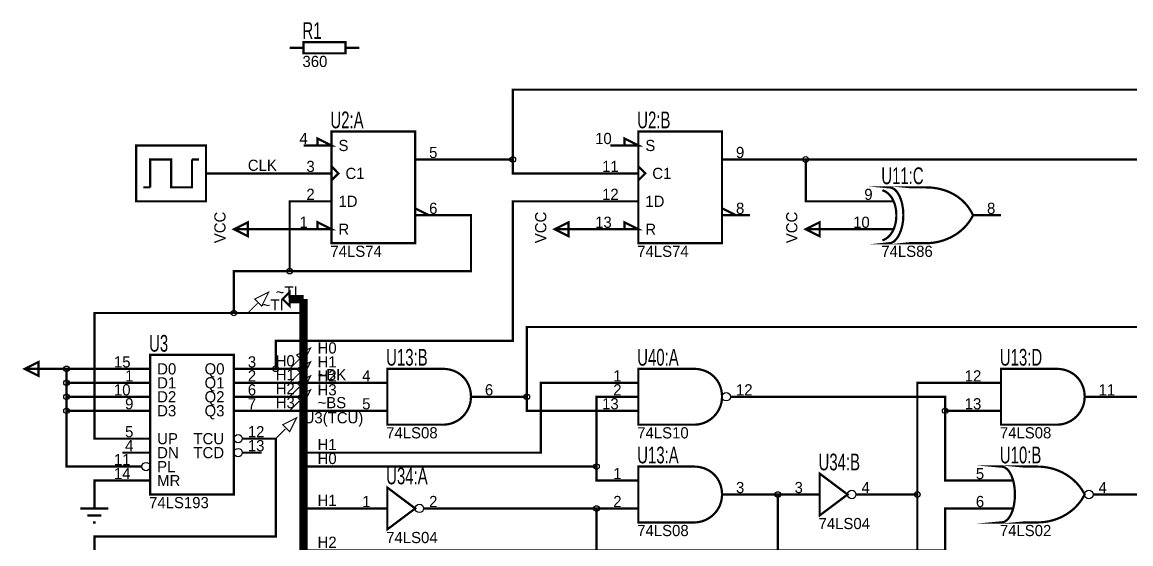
# Model space of a CAD drawing. Header units: inches. Extents: x -20.2 to 17.1, y -12.7 to 4.3.
# Drawn here: x -6.92 to 1.03, y 0.05 to 3.78 of the extents above; entities that cross this region are included whole.
import ezdxf

# ---------------------------------------------------------------- set-up
doc = ezdxf.new("R2010")
doc.units = ezdxf.units.IN
doc.layers.get('0').update_dxf_attribs({"linetype": 'CONTINUOUS'})

msp = doc.modelspace()

# ---------------------------------------------------------------- linework, layer by layer
for points, const_width in [([(-5, 3.6), (-4.9, 3.6)], 0.016), ([(-4.9, 3.56), (-4.6, 3.56), (-4.6, 3.64), (-4.9, 3.64), (-4.9, 3.56)], 0.016), ([(-4.5, 3.6), (-4.6, 3.6)], 0.016), ([(-3.4, 2.8), (-3.4, 3.3), (3.4, 3.3)], 0.016), ([(-4.9, 2.9), (-4.7, 2.9), (-4.8, 2.95), (-4.8, 2.9)], 0.016), ([(-4.7, 2.2), (-4.1, 2.2), (-4.1, 3), (-4.7, 3), (-4.7, 2.2)], 0.016), ([(-2.7, 2.9), (-2.5, 2.9), (-2.6, 2.95), (-2.6, 2.9)], 0.016), ([(-2.5, 2.2), (-1.9, 2.2), (-1.9, 3), (-2.5, 3), (-2.5, 2.2)], 0.016), ([(-6.1, 2.5), (-5.6, 2.5), (-5.6, 2.9), (-6.1, 2.9), (-6.1, 2.5)], 0.016), ([(-6, 2.6), (-6, 2.8), (-5.85, 2.8), (-5.85, 2.6), (-5.7, 2.6), (-5.7, 2.8)], 0.016), ([(-5.7, 2.8), (-5.65, 2.8)], 0.016), ([(-3.9, 2.8), (-4.1, 2.8)], 0.016), ([(-3.9, 2.8), (-3.4, 2.8)], 0.016), ([(-2.7, 2.7), (-3.4, 2.7), (-3.4, 2.8)], 0.016), ([(-1.7, 2.8), (-1.9, 2.8)], 0.016), ([(-1.7, 2.8), (-1.3, 2.8)], 0.016), ([(3.4, 2.8), (-1.3, 2.8)], 0.016), ([(-0.9, 2.5), (-1.3, 2.5), (-1.3, 2.8)], 0.016), ([(-5.4, 2.7), (-5.6, 2.7)], 0.016), ([(-4.9, 2.7), (-5.4, 2.7)], 0.016), ([(-4.9, 2.7), (-4.7, 2.7)], 0.016), ([(-4.7, 2.75), (-4.65, 2.7), (-4.7, 2.65), (-4.7, 2.75)], 0.016), ([(-2.7, 2.7), (-2.5, 2.7)], 0.016), ([(-2.5, 2.75), (-2.45, 2.7), (-2.5, 2.65), (-2.5, 2.75)], 0.016), ([(-6.05, 2.6), (-6, 2.6)], 0.016), ([(-0.1, 2.4), (-0.112058, 2.423669), (-0.125683, 2.445918), (-0.140803, 2.466731), (-0.157344, 2.486094), (-0.175232, 2.503992), (-0.194394, 2.52041), (-0.214758, 2.535335), (-0.23625, 2.54875), (-0.258796, 2.560642), (-0.282324, 2.570996), (-0.30676, 2.579797), (-0.332031, 2.587031), (-0.358064, 2.592683), (-0.384785, 2.596738), (-0.412122, 2.599182), (-0.44, 2.6), (-0.7, 2.6), (-0.690637, 2.599072), (-0.681348, 2.596328), (-0.672205, 2.591826), (-0.663281, 2.585625), (-0.646387, 2.568359), (-0.63125, 2.545), (-0.618457, 2.516016), (-0.608594, 2.481875), (-0.602246, 2.443047), (-0.6, 2.4), (-0.602246, 2.359824), (-0.608594, 2.322344), (-0.618457, 2.288379), (-0.63125, 2.25875), (-0.646387, 2.234277), (-0.663281, 2.215781), (-0.672205, 2.209031), (-0.681348, 2.204082), (-0.690637, 2.201037), (-0.7, 2.2), (-0.44, 2.2), (-0.412122, 2.200928), (-0.384785, 2.203672), (-0.358064, 2.208174), (-0.332031, 2.214375), (-0.30676, 2.222217), (-0.282324, 2.231641), (-0.258796, 2.242588), (-0.23625, 2.255), (-0.214758, 2.268819), (-0.194394, 2.283984), (-0.175232, 2.300439), (-0.157344, 2.318125), (-0.140803, 2.336982), (-0.125683, 2.356953), (-0.112058, 2.377978), (-0.1, 2.4)], 0.016), ([(-0.65, 2.4), (-0.651836, 2.432754), (-0.657187, 2.463281), (-0.66582, 2.49123), (-0.6775, 2.51625), (-0.691992, 2.537988), (-0.709063, 2.556094), (-0.728476, 2.570215), (-0.75, 2.58)], 0.016), ([(-2.7, 2.5), (-3.4, 2.5), (-3.4, 1.5), (-5.1, 1.5), (-5.1, 1.3)], 0.016), ([(-4.9, 2.5), (-5, 2.5), (-5, 2)], 0.016), ([(-4.9, 2.5), (-4.7, 2.5)], 0.016), ([(-2.7, 2.5), (-2.5, 2.5)], 0.016), ([(-0.9, 2.5), (-0.7, 2.5)], 0.016), ([(-0.7, 2.5), (-0.67, 2.5)], 0.016), ([(-3.9, 2.4), (-3.7, 2.4), (-3.7, 2), (-5, 2)], 0.016), ([(-4.1, 2.45), (-4, 2.4)], 0.016), ([(-3.9, 2.4), (-4.1, 2.4), (-4.1, 2.45), (-4.1, 2.4)], 0.016), ([(-1.9, 2.45), (-1.8, 2.4)], 0.016), ([(-1.7, 2.4), (-1.9, 2.4), (-1.9, 2.45), (-1.9, 2.4)], 0.016), ([(-0.65, 2.4), (-0.651836, 2.367246), (-0.657187, 2.336719), (-0.66582, 2.30877), (-0.6775, 2.28375), (-0.691992, 2.262012), (-0.709063, 2.243906), (-0.728476, 2.229785), (-0.75, 2.22)], 0.016), ([(0.1, 2.4), (-0.1, 2.4)], 0.016), ([(-5.3, 2.25), (-5.4, 2.3), (-5.3, 2.35), (-5.3, 2.25)], 0.016), ([(-5.2, 2.3), (-5.4, 2.3)], 0.016), ([(-4.9, 2.3), (-5.2, 2.3)], 0.016), ([(-4.9, 2.3), (-4.7, 2.3), (-4.8, 2.35), (-4.8, 2.3)], 0.016), ([(-3, 2.25), (-3.1, 2.3), (-3, 2.35), (-3, 2.25)], 0.016), ([(-2.9, 2.3), (-3.1, 2.3)], 0.016), ([(-2.7, 2.3), (-2.9, 2.3)], 0.016), ([(-2.7, 2.3), (-2.5, 2.3), (-2.6, 2.35), (-2.6, 2.3)], 0.016), ([(-1.2, 2.25), (-1.3, 2.3), (-1.2, 2.35), (-1.2, 2.25)], 0.016), ([(-1.1, 2.3), (-1.3, 2.3)], 0.016), ([(-0.9, 2.3), (-1.1, 2.3)], 0.016), ([(-0.9, 2.3), (-0.7, 2.3)], 0.016), ([(-0.7, 2.3), (-0.67, 2.3)], 0.016), ([(-5.4, 1.7), (-5.4, 2), (-5, 2)], 0.016), ([(-5.15, 1.85), (-5.25, 1.8), (-5.2, 1.75), (-5.15, 1.85)], 0.008), ([(-5, 1.75), (-5, 1.85), (-5.05, 1.8), (-5, 1.75)], 0.016), ([(-5, 1.8), (-4.9, 1.8)], 0.06), ([(-4.9, 1.8), (-4.9, 1.7)], 0.06), ([(-5.23, 1.77), (-5.3, 1.7)], 0.008), ([(-6.2, 0.8), (-6.4, 0.8), (-6.4, 1.7), (-5.4, 1.7)], 0.016), ([(-5.4, 1.7), (-5.3, 1.7)], 0.016), ([(-4.9, 1.7), (-5.3, 1.7)], 0.016), ([(-4.9, 1.7), (-4.9, 1.3)], 0.06), ([(-2.7, 1), (-3.3, 1), (-3.3, 1.1), (-3.3, 1.6), (3.4, 1.6)], 0.016), ([(-4.85, 1.45), (-4.95, 1.4), (-4.9, 1.35), (-4.85, 1.45)], 0.008), ([(-6.8, 1.25), (-6.9, 1.3), (-6.8, 1.35), (-6.8, 1.25)], 0.016), ([(-6, 0.4), (-5.4, 0.4), (-5.4, 1.4), (-6, 1.4), (-6, 0.4)], 0.016), ([(-4.93, 1.37), (-5, 1.3)], 0.008), ([(-4.85, 1.35), (-4.95, 1.3), (-4.9, 1.25), (-4.85, 1.35)], 0.008), ([(-6.7, 1.3), (-6.9, 1.3)], 0.016), ([(-6.7, 1.3), (-6.6, 1.3)], 0.016), ([(-6.2, 1.3), (-6.6, 1.3), (-6.6, 1.2)], 0.016), ([(-6.2, 1.3), (-6, 1.3)], 0.016), ([(-5.2, 1.3), (-5.4, 1.3)], 0.016), ([(-5.2, 1.3), (-5.1, 1.3)], 0.016), ([(-5.1, 1.3), (-5, 1.3)], 0.016), ([(-4.9, 1.3), (-5, 1.3)], 0.016), ([(-4.93, 1.27), (-5, 1.2)], 0.008), ([(-4.9, 1.3), (-4.9, 1.2)], 0.06), ([(-3.7, 1.1), (-3.701037, 1.122022), (-3.704082, 1.143047), (-3.709031, 1.163018), (-3.715781, 1.181875), (-3.724231, 1.199561), (-3.734277, 1.216016), (-3.745818, 1.231181), (-3.75875, 1.245), (-3.772971, 1.257412), (-3.788379, 1.268359), (-3.80487, 1.277783), (-3.822344, 1.285625), (-3.840696, 1.291826), (-3.859824, 1.296328), (-3.879626, 1.299072), (-3.9, 1.3), (-4.3, 1.3), (-4.3, 0.9), (-3.9, 0.9), (-3.879626, 0.901037), (-3.859824, 0.904082), (-3.840696, 0.909031), (-3.822344, 0.915781), (-3.80487, 0.924231), (-3.788379, 0.934277), (-3.772971, 0.945818), (-3.75875, 0.95875), (-3.745818, 0.972971), (-3.734277, 0.988379), (-3.724231, 1.00487), (-3.715781, 1.022344), (-3.709031, 1.040696), (-3.704082, 1.059824), (-3.701037, 1.079626), (-3.7, 1.1)], 0.016), ([(-1.9, 1.1), (-1.901037, 1.122022), (-1.904082, 1.143047), (-1.909031, 1.163018), (-1.915781, 1.181875), (-1.924231, 1.199561), (-1.934277, 1.216016), (-1.945818, 1.231181), (-1.95875, 1.245), (-1.972971, 1.257412), (-1.988379, 1.268359), (-2.00487, 1.277783), (-2.022344, 1.285625), (-2.040696, 1.291826), (-2.059824, 1.296328), (-2.079626, 1.299072), (-2.1, 1.3), (-2.5, 1.3), (-2.5, 0.9), (-2.1, 0.9), (-2.079626, 0.901037), (-2.059824, 0.904082), (-2.040696, 0.909031), (-2.022344, 0.915781), (-2.00487, 0.924231), (-1.988379, 0.934277), (-1.972971, 0.945818), (-1.95875, 0.95875), (-1.945818, 0.972971), (-1.934277, 0.988379), (-1.924231, 1.00487), (-1.915781, 1.022344), (-1.909031, 1.040696), (-1.904082, 1.059824), (-1.901037, 1.079626), (-1.9, 1.1)], 0.016), ([(0.7, 1.1), (0.698963, 1.122022), (0.695918, 1.143047), (0.690969, 1.163018), (0.684219, 1.181875), (0.675769, 1.199561), (0.665723, 1.216016), (0.654182, 1.231181), (0.64125, 1.245), (0.627029, 1.257412), (0.611621, 1.268359), (0.59513, 1.277783), (0.577656, 1.285625), (0.559304, 1.291826), (0.540176, 1.296328), (0.520374, 1.299072), (0.5, 1.3), (0.1, 1.3), (0.1, 0.9), (0.5, 0.9), (0.520374, 0.901037), (0.540176, 0.904082), (0.559304, 0.909031), (0.577656, 0.915781), (0.59513, 0.924231), (0.611621, 0.934277), (0.627029, 0.945818), (0.64125, 0.95875), (0.654182, 0.972971), (0.665723, 0.988379), (0.675769, 1.00487), (0.684219, 1.022344), (0.690969, 1.040696), (0.695918, 1.059824), (0.698963, 1.079626), (0.7, 1.1)], 0.016), ([(-6.2, 1.2), (-6.6, 1.2), (-6.6, 1.1)], 0.016), ([(-6.2, 1.2), (-6, 1.2)], 0.016), ([(-5.2, 1.2), (-5.4, 1.2)], 0.016), ([(-5.2, 1.2), (-5, 1.2)], 0.016), ([(-4.9, 1.2), (-5, 1.2)], 0.016), ([(-4.85, 1.25), (-4.95, 1.2), (-4.9, 1.15), (-4.85, 1.25)], 0.008), ([(-4.9, 1.2), (-4.9, 1.1)], 0.06), ([(-4.9, 1.2), (-4.5, 1.2)], 0.016), ([(-2.7, 1.2), (-3.2, 1.2), (-3.2, 0.7), (-4.9, 0.7)], 0.016), ([(-4.5, 1.2), (-4.3, 1.2)], 0.016), ([(-2.7, 1.2), (-2.5, 1.2)], 0.016), ([(-0.1, 1.2), (-0.5, 1.2), (-0.5, 0.4), (-0.5, -0.2), (3.4, -0.2)], 0.016), ([(-0.1, 1.2), (0.1, 1.2)], 0.016), ([(-4.93, 1.17), (-5, 1.1)], 0.008), ([(-4.85, 1.15), (-4.95, 1.1), (-4.9, 1.05), (-4.85, 1.15)], 0.008), ([(-4.9, 1.1), (-4.9, 1)], 0.06), ([(-6.2, 1.1), (-6.6, 1.1)], 0.016), ([(-6.6, 1.1), (-6.6, 1)], 0.016), ([(-6.2, 1.1), (-6, 1.1)], 0.016), ([(-5.2, 1.1), (-5.4, 1.1)], 0.016), ([(-5.2, 1.1), (-5, 1.1)], 0.016), ([(-4.9, 1.1), (-5, 1.1)], 0.016), ([(-4.93, 1.07), (-5, 1)], 0.008), ([(-3.5, 1.1), (-3.7, 1.1)], 0.016), ([(-3.5, 1.1), (-3.3, 1.1)], 0.016), ([(-2.7, 1.1), (-2.8, 1.1), (-2.8, 0.6)], 0.016), ([(-2.7, 1.1), (-2.5, 1.1)], 0.016), ([(-1.7, 1.1), (-1.84, 1.1)], 0.016), ([(-1.7, 1.1), (-0.3, 1.1), (-0.3, 1)], 0.016), ([(0.9, 1.1), (0.7, 1.1)], 0.016), ([(0.9, 1.1), (3.4, 1.1)], 0.016), ([(-6.2, 0.6), (-6.6, 0.6), (-6.6, 1)], 0.016), ([(-6.2, 1), (-6.6, 1)], 0.016), ([(-6.2, 1), (-6, 1)], 0.016), ([(-5.2, 1), (-5.4, 1)], 0.016), ([(-5.2, 1), (-5, 1)], 0.016), ([(-4.95, 0.95), (-5.05, 0.9), (-5, 0.85), (-4.95, 0.95)], 0.008), ([(-4.9, 1), (-5, 1)], 0.016), ([(-4.9, 1), (-4.9, 0.7)], 0.06), ([(-4.9, 1), (-4.5, 1)], 0.016), ([(-4.5, 1), (-4.3, 1)], 0.016), ([(-2.7, 1), (-2.5, 1)], 0.016), ([(-0.1, 1), (-0.3, 1)], 0.016), ([(-0.1, 0.5), (-0.3, 0.5), (-0.3, 1)], 0.016), ([(-0.1, 1), (0.1, 1)], 0.016), ([(-6.2, -0.7), (-6.4, -0.7), (-6.4, 0.1), (-5.1, 0.1), (-5.1, 0.8)], 0.016), ([(-6.2, 0.8), (-6, 0.8)], 0.016), ([(-5.2, 0.8), (-5.34, 0.8)], 0.016), ([(-5.2, 0.8), (-5.1, 0.8)], 0.016), ([(-5.03, 0.87), (-5.1, 0.8)], 0.008), ([(-4.9, 0.7), (-4.9, 0.6)], 0.06), ([(-6.2, 0.7), (-6, 0.7)], 0.016), ([(-5.2, 0.7), (-5.34, 0.7)], 0.016), ([(-6.2, 0.6), (-6.06, 0.6)], 0.016), ([(-4.9, 0.6), (-4.9, 0.3)], 0.06), ([(-4.9, 0.6), (-2.8, 0.6)], 0.016), ([(-2.7, 0.5), (-2.8, 0.5), (-2.8, 0.6)], 0.016), ([(-1.9, 0.4), (-1.901037, 0.422022), (-1.904082, 0.443047), (-1.909031, 0.463018), (-1.915781, 0.481875), (-1.924231, 0.499561), (-1.934277, 0.516016), (-1.945818, 0.531181), (-1.95875, 0.545), (-1.972971, 0.557412), (-1.988379, 0.568359), (-2.00487, 0.577783), (-2.022344, 0.585625), (-2.040696, 0.591826), (-2.059824, 0.596328), (-2.079626, 0.599072), (-2.1, 0.6), (-2.5, 0.6), (-2.5, 0.2), (-2.1, 0.2), (-2.079626, 0.201037), (-2.059824, 0.204082), (-2.040696, 0.209031), (-2.022344, 0.215781), (-2.00487, 0.224231), (-1.988379, 0.234277), (-1.972971, 0.245818), (-1.95875, 0.25875), (-1.945818, 0.272971), (-1.934277, 0.288379), (-1.924231, 0.30487), (-1.915781, 0.322344), (-1.909031, 0.340696), (-1.904082, 0.359824), (-1.901037, 0.379626), (-1.9, 0.4)], 0.016), ([(-1.2, 0.55), (-1.2, 0.25), (-1, 0.4), (-1.2, 0.55)], 0.016), ([(0.7, 0.4), (0.687942, 0.422022), (0.674317, 0.443047), (0.659197, 0.463018), (0.642656, 0.481875), (0.624768, 0.499561), (0.605606, 0.516016), (0.585242, 0.531181), (0.56375, 0.545), (0.541204, 0.557412), (0.517676, 0.568359), (0.49324, 0.577783), (0.467969, 0.585625), (0.441936, 0.591826), (0.415215, 0.596328), (0.387878, 0.599072), (0.36, 0.6), (0.1, 0.6), (0.111011, 0.598963), (0.121524, 0.595918), (0.131509, 0.590969), (0.140937, 0.584219), (0.14978, 0.575769), (0.158008, 0.565723), (0.1725, 0.54125), (0.18418, 0.511621), (0.192813, 0.477656), (0.198164, 0.440176), (0.2, 0.4), (0.198164, 0.359824), (0.192813, 0.322344), (0.18418, 0.288379), (0.1725, 0.25875), (0.158008, 0.234277), (0.14978, 0.224231), (0.140937, 0.215781), (0.131509, 0.209031), (0.121524, 0.204082), (0.111011, 0.201037), (0.1, 0.2), (0.36, 0.2), (0.387878, 0.200928), (0.415215, 0.203672), (0.441936, 0.208174), (0.467969, 0.214375), (0.49324, 0.222217), (0.517676, 0.231641), (0.541204, 0.242588), (0.56375, 0.255), (0.585242, 0.268819), (0.605606, 0.283984), (0.624768, 0.300439), (0.642656, 0.318125), (0.659197, 0.336982), (0.674317, 0.356953), (0.687942, 0.377978), (0.7, 0.4)], 0.016), ([(-6.2, 0.5), (-6.4, 0.5), (-6.4, 0.4)], 0.016), ([(-6.2, 0.5), (-6, 0.5)], 0.016), ([(-2.7, 0.5), (-2.5, 0.5)], 0.016), ([(-0.1, 0.5), (0.1, 0.5)], 0.016), ([(0.1, 0.5), (0.18, 0.5)], 0.016), ([(-6.4, 0.4), (-6.4, 0.3)], 0.016), ([(-4.3, 0.45), (-4.3, 0.15), (-4.1, 0.3), (-4.3, 0.45)], 0.016), ([(-1.7, 0.4), (-1.9, 0.4)], 0.016), ([(-1.7, 0.4), (-1.5, 0.4)], 0.016), ([(-1.4, 0.4), (-1.5, 0.4), (-1.5, -0.3), (3.4, -0.3)], 0.016), ([(-1.4, 0.4), (-1.2, 0.4)], 0.016), ([(-0.8, 0.4), (-0.94, 0.4)], 0.016), ([(-0.8, 0.4), (-0.5, 0.4)], 0.016), ([(0.9, 0.4), (0.76, 0.4)], 0.016), ([(1.2, 0.4), (0.9, 0.4)], 0.016), ([(-4.9, 0.3), (-4.9, 0)], 0.06), ([(-6.5, 0.3), (-6.3, 0.3)], 0.016), ([(-6.45, 0.25), (-6.35, 0.25)], 0.016), ([(-4.5, 0.3), (-4.9, 0.3)], 0.016), ([(-0.1, 0.3), (-0.3, 0.3), (-0.3, 0), (-4.9, 0)], 0.016), ([(-4.5, 0.3), (-4.3, 0.3)], 0.016), ([(-3.9, 0.3), (-4.04, 0.3)], 0.016), ([(-3.9, 0.3), (-2.8, 0.3), (-2.8, -0.1), (3.4, -0.1)], 0.016), ([(-2.7, 0.3), (-2.8, 0.3)], 0.016), ([(-2.7, 0.3), (-2.5, 0.3)], 0.016), ([(-0.1, 0.3), (0.1, 0.3)], 0.016), ([(0.1, 0.3), (0.18, 0.3)], 0.016), ([(-6.41, 0.2), (-6.39, 0.2)], 0.016)]:
    msp.add_lwpolyline(points, dxfattribs=dict(const_width=const_width))
for centre, radius in [((-3.4, 2.8), 0.02), ((-1.3, 2.8), 0.02), ((-5, 2), 0.02), ((-5.4, 1.7), 0.02), ((-6.6, 1.3), 0.02), ((-5.1, 1.3), 0.02), ((-6.6, 1.2), 0.02), ((-6.6, 1.1), 0.02), ((-3.3, 1.1), 0.02), ((-1.87, 1.1), 0.03), ((-6.6, 1), 0.02), ((-0.3, 1), 0.02), ((-5.37, 0.8), 0.03), ((-5.37, 0.7), 0.03), ((-6.03, 0.6), 0.03), ((-2.8, 0.6), 0.02), ((-1.5, 0.4), 0.02), ((-0.97, 0.4), 0.03), ((-0.5, 0.4), 0.02), ((0.73, 0.4), 0.03), ((-4.07, 0.3), 0.03), ((-2.8, 0.3), 0.02)]:
    msp.add_circle(centre, radius)

# ---------------------------------------------------------------- texts
at = {"width": 0.666667}
for s, p in [('R1', (-4.908, 3.663)), ('U2:A', (-4.708, 3.023)), ('U2:B', (-2.508, 3.023)), ('U11:C', (-0.758, 2.623)), ('U3', (-6.008, 1.423)), ('U13:B', (-4.308, 1.323)), ('U40:A', (-2.508, 1.323)), ('U13:D', (0.092, 1.323)), ('U13:A', (-2.508, 0.623)), ('U10:B', (0.092, 0.623)), ('U34:B', (-1.208, 0.573)), ('U34:A', (-4.308, 0.473))]:
    msp.add_text(s, height=0.12, dxfattribs=at).set_placement(p)
for s, p in [('360', (-4.908, 3.462)), ('4', (-4.93, 2.91)), ('S', (-4.65, 2.86)), ('10', (-2.81, 2.91)), ('S', (-2.45, 2.86)), ('5', (-4, 2.81)), ('9', (-1.8, 2.81)), ('CLK', (-5.3, 2.718)), ('3', (-4.88, 2.71)), ('11', (-2.76, 2.71)), ('C1', (-4.6, 2.66)), ('C1', (-2.4, 2.66)), ('2', (-4.88, 2.51)), ('12', (-2.76, 2.51)), ('9', (-0.88, 2.51)), ('1D', (-4.65, 2.46)), ('6', (-4, 2.41)), ('1D', (-2.45, 2.46)), ('8', (-1.8, 2.41)), ('8', (0, 2.41)), ('1', (-4.93, 2.31)), ('13', (-2.81, 2.31)), ('10', (-0.96, 2.31)), ('R', (-4.65, 2.26)), ('R', (-2.45, 2.26)), ('74LS74', (-4.708, 2.102)), ('74LS74', (-2.508, 2.102)), ('74LS86', (-0.758, 2.102)), ('~TI', (-5.1, 1.81)), ('~TI', (-5.2, 1.718)), ('H0', (-4.8, 1.41)), ('15', (-6.26, 1.31)), ('3', (-5.3, 1.31)), ('H0', (-5.1, 1.318)), ('H1', (-4.8, 1.31)), ('1', (-6.18, 1.21)), ('D0', (-5.95, 1.26)), ('Q0', (-5.61, 1.26)), ('2', (-5.3, 1.21)), ('H1', (-5.1, 1.218)), ('~BK', (-4.8, 1.218)), ('H2', (-4.8, 1.21)), ('4', (-4.48, 1.21)), ('1', (-2.68, 1.21)), ('12', (-0.16, 1.21)), ('D1', (-5.95, 1.16)), ('Q1', (-5.61, 1.16)), ('H2', (-5.1, 1.118)), ('10', (-6.26, 1.11)), ('D2', (-5.95, 1.06)), ('Q2', (-5.61, 1.06)), ('6', (-5.3, 1.11)), ('H3', (-4.8, 1.11)), ('6', (-3.6, 1.11)), ('2', (-2.68, 1.11)), ('12', (-1.8, 1.11)), ('11', (0.8, 1.11)), ('9', (-6.18, 1.01)), ('D3', (-5.95, 0.96)), ('Q3', (-5.61, 0.96)), ('7', (-5.3, 1.01)), ('H3', (-5.1, 1.018)), ('~BS', (-4.8, 1.018)), ('5', (-4.48, 1.01)), ('13', (-2.76, 1.01)), ('13', (-0.16, 1.01)), ('U3(TCU)', (-4.9, 0.91)), ('5', (-6.18, 0.81)), ('12', (-5.3, 0.81)), ('74LS08', (-4.308, 0.802)), ('74LS10', (-2.508, 0.802)), ('74LS08', (0.092, 0.802)), ('UP', (-5.95, 0.76)), ('TCU', (-5.69, 0.76)), ('H1', (-4.8, 0.718)), ('4', (-6.18, 0.71)), ('DN', (-5.95, 0.66)), ('TCD', (-5.69, 0.66)), ('13', (-5.3, 0.71)), ('11', (-6.26, 0.61)), ('PL', (-5.95, 0.56)), ('H0', (-4.8, 0.618)), ('14', (-6.26, 0.51)), ('1', (-2.68, 0.51)), ('5', (-0.08, 0.51)), ('MR', (-5.95, 0.46)), ('3', (-1.8, 0.41)), ('3', (-1.38, 0.41)), ('4', (-0.9, 0.41)), ('4', (0.8, 0.41)), ('H1', (-4.8, 0.318)), ('74LS193', (-6.008, 0.302)), ('1', (-4.48, 0.31)), ('2', (-4, 0.31)), ('2', (-2.68, 0.31)), ('6', (-0.08, 0.31)), ('74LS08', (-2.508, 0.102)), ('74LS04', (-1.208, 0.152)), ('74LS02', (0.092, 0.102)), ('H2', (-4.8, 0.018)), ('74LS04', (-4.308, 0.052))]:
    msp.add_text(s, height=0.08).set_placement(p)
for p in [(-5.46, 2.2), (-3.16, 2.2), (-1.36, 2.2)]:
    msp.add_text('VCC', height=0.08, rotation=90).set_placement(p)

doc.saveas('drawing.dxf')
